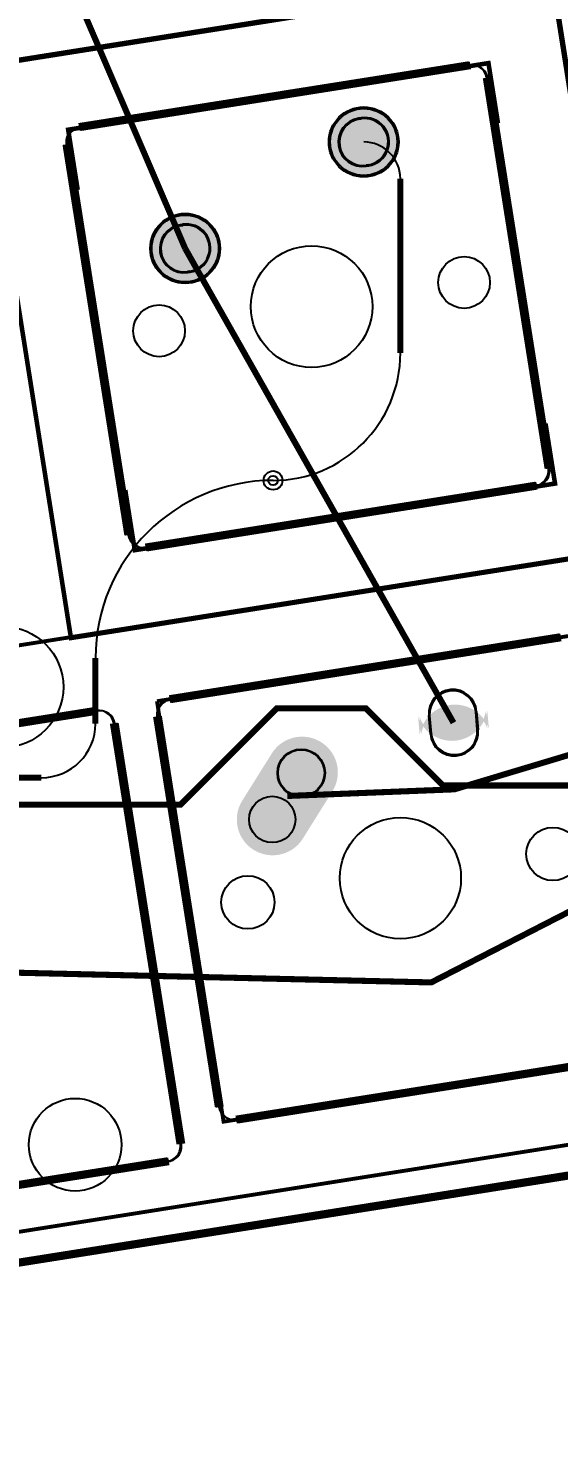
# Model space of a CAD drawing. Header units: millimetres. Extents: x 1 to 236, y 2 to 101.
# Drawn here: x 139.9 to 157.35, y 2.23 to 48.78 of the extents above; entities that cross this region are included whole.
import ezdxf

# ---------------------------------------------------------------- set-up
doc = ezdxf.new("R2010")
doc.units = ezdxf.units.MM
for name, color, linetype, true_color in [('BoardOutLine', 7, 'Continuous', 0xff00ff), ('BottomLayer', 7, 'Continuous', 0x0000ff), ('BottomSolderMaskLayer', 7, 'Continuous', 0xaa00ff), ('Document', 7, 'Continuous', 0xffffff), ('Hole', 7, 'Continuous', 0x222222), ('Multi-Layer', 7, 'Continuous', 0xc0c0c0), ('TopLayer', 7, 'Continuous', 0xff0000), ('TopSilkLayer', 7, 'Continuous', 0xffcc00), ('TopSolderMaskLayer', 7, 'Continuous', 0x800080)]:
    doc.layers.add(name, color=color, linetype=linetype, true_color=true_color)

msp = doc.modelspace()

# ---------------------------------------------------------------- hatches: boundary and pattern name
at = {"layer": 'BottomSolderMaskLayer'}
for points in [[(149.789, 45.039, 1), (152.09, 45.039, 1)], [(143.914, 41.537, 1), (146.216, 41.537, 1)], [(155.005, 26.342, -0.785398), (152.728, 26.143), (152.781, 25.536, -0.785398), (155.058, 25.736)], [(148.134, 21.596), (148.076, 21.588), (148.018, 21.583), (147.959, 21.581), (147.9, 21.581), (147.842, 21.585), (147.784, 21.591), (147.726, 21.601), (147.668, 21.613), (147.612, 21.628), (147.556, 21.646), (147.501, 21.666), (147.447, 21.689), (147.394, 21.715), (147.343, 21.744), (147.293, 21.775), (147.245, 21.808), (147.199, 21.844), (147.154, 21.882), (147.112, 21.923), (147.071, 21.965), (147.033, 22.009), (146.997, 22.055), (146.963, 22.103), (146.931, 22.153), (146.903, 22.204), (146.876, 22.256), (146.853, 22.31), (146.832, 22.365), (146.814, 22.42), (146.798, 22.477), (146.786, 22.534), (146.776, 22.592), (146.77, 22.65), (146.766, 22.709), (146.765, 22.767), (146.767, 22.826), (146.772, 22.884), (146.78, 22.942), (146.791, 23), (146.804, 23.057), (146.821, 23.113), (146.84, 23.168), (146.862, 23.223), (146.887, 23.276), (146.914, 23.328), (146.944, 23.378), (147.914, 24.928), (147.946, 24.977), (147.981, 25.024), (148.018, 25.07), (148.057, 25.113), (148.098, 25.155), (148.142, 25.194), (148.187, 25.232), (148.234, 25.266), (148.283, 25.299), (148.333, 25.329), (148.385, 25.357), (148.438, 25.381), (148.493, 25.404), (148.548, 25.423), (148.604, 25.44), (148.661, 25.454), (148.719, 25.465), (148.777, 25.473), (148.835, 25.478), (148.894, 25.481), (148.953, 25.48), (149.011, 25.476), (149.069, 25.47), (149.127, 25.461), (149.185, 25.449), (149.241, 25.434), (149.297, 25.416), (149.352, 25.395), (149.406, 25.372), (149.459, 25.346), (149.51, 25.317), (149.56, 25.286), (149.608, 25.253), (149.654, 25.217), (149.699, 25.179), (149.741, 25.139), (149.782, 25.096), (149.82, 25.052), (149.856, 25.006), (149.89, 24.958), (149.922, 24.908), (149.95, 24.857), (149.977, 24.805), (150, 24.751), (150.021, 24.697), (150.039, 24.641), (150.055, 24.584), (150.067, 24.527), (150.077, 24.469), (150.083, 24.411), (150.087, 24.353), (150.088, 24.294), (150.086, 24.235), (150.081, 24.177), (150.073, 24.119), (150.062, 24.061), (150.049, 24.004), (150.032, 23.948), (150.013, 23.893), (149.991, 23.838), (149.966, 23.785), (149.939, 23.733), (149.909, 23.683), (148.939, 22.133), (148.907, 22.084), (148.872, 22.037), (148.835, 21.991), (148.796, 21.948), (148.755, 21.906), (148.711, 21.867), (148.666, 21.83), (148.619, 21.795), (148.57, 21.762), (148.52, 21.732), (148.468, 21.705), (148.415, 21.68), (148.36, 21.658), (148.305, 21.638), (148.249, 21.621), (148.192, 21.607)], [(147.17, 22.758, 1), (148.694, 22.758, 1)]]:
    msp.add_hatch(color=256, dxfattribs=at).paths.add_polyline_path(points)
at = {"layer": 'Multi-Layer'}
for points in [[(149.839, 45.039, 1), (152.039, 45.039, 1)], [(143.965, 41.537, 1), (146.165, 41.537, 1)], [(154.956, 26.324, -0.785398), (152.78, 26.134), (152.83, 25.554, -0.785398), (155.006, 25.745)], [(148.143, 21.649), (148.086, 21.641), (148.029, 21.636), (147.972, 21.634), (147.916, 21.634), (147.859, 21.638), (147.802, 21.644), (147.746, 21.653), (147.69, 21.665), (147.635, 21.68), (147.581, 21.697), (147.527, 21.717), (147.475, 21.74), (147.424, 21.765), (147.374, 21.793), (147.326, 21.823), (147.279, 21.855), (147.234, 21.89), (147.191, 21.927), (147.149, 21.966), (147.11, 22.008), (147.073, 22.051), (147.037, 22.096), (147.005, 22.142), (146.974, 22.19), (146.946, 22.24), (146.921, 22.291), (146.898, 22.343), (146.877, 22.396), (146.86, 22.451), (146.845, 22.506), (146.833, 22.561), (146.824, 22.618), (146.817, 22.674), (146.813, 22.731), (146.812, 22.788), (146.814, 22.845), (146.819, 22.902), (146.827, 22.958), (146.837, 23.014), (146.851, 23.07), (146.867, 23.124), (146.885, 23.178), (146.907, 23.231), (146.931, 23.283), (146.957, 23.333), (146.986, 23.382), (147.928, 24.89), (147.96, 24.938), (147.993, 24.984), (148.029, 25.028), (148.068, 25.07), (148.108, 25.111), (148.15, 25.149), (148.194, 25.185), (148.24, 25.219), (148.287, 25.251), (148.336, 25.28), (148.386, 25.307), (148.438, 25.331), (148.491, 25.353), (148.544, 25.372), (148.599, 25.388), (148.654, 25.401), (148.71, 25.412), (148.767, 25.42), (148.824, 25.425), (148.88, 25.427), (148.937, 25.427), (148.994, 25.423), (149.051, 25.417), (149.107, 25.408), (149.163, 25.396), (149.218, 25.382), (149.272, 25.364), (149.326, 25.344), (149.378, 25.322), (149.429, 25.296), (149.479, 25.269), (149.527, 25.238), (149.574, 25.206), (149.619, 25.171), (149.662, 25.134), (149.704, 25.095), (149.743, 25.054), (149.78, 25.01), (149.816, 24.966), (149.848, 24.919), (149.879, 24.871), (149.907, 24.821), (149.932, 24.77), (149.955, 24.718), (149.976, 24.665), (149.993, 24.611), (150.008, 24.556), (150.02, 24.5), (150.029, 24.444), (150.036, 24.387), (150.04, 24.33), (150.041, 24.273), (150.039, 24.216), (150.034, 24.159), (150.026, 24.103), (150.016, 24.047), (150.002, 23.991), (149.986, 23.937), (149.968, 23.883), (149.946, 23.83), (149.922, 23.778), (149.896, 23.728), (149.867, 23.679), (148.925, 22.171), (148.893, 22.123), (148.86, 22.077), (148.824, 22.033), (148.785, 21.991), (148.745, 21.951), (148.703, 21.912), (148.659, 21.876), (148.613, 21.842), (148.566, 21.81), (148.517, 21.781), (148.467, 21.754), (148.415, 21.73), (148.362, 21.709), (148.309, 21.69), (148.254, 21.673), (148.199, 21.66)], [(147.17, 22.758, 1), (148.694, 22.758, 1)]]:
    msp.add_hatch(color=256, dxfattribs=at).paths.add_polyline_path(points)
at = {"layer": 'TopSolderMaskLayer'}
for points in [[(149.789, 45.039, 1), (152.09, 45.039, 1)], [(143.914, 41.537, 1), (146.216, 41.537, 1)], [(155.005, 26.342, -0.785398), (152.728, 26.143), (152.781, 25.536, -0.785398), (155.058, 25.736)], [(148.134, 21.596), (148.076, 21.588), (148.018, 21.583), (147.959, 21.581), (147.9, 21.581), (147.842, 21.585), (147.784, 21.591), (147.726, 21.601), (147.668, 21.613), (147.612, 21.628), (147.556, 21.646), (147.501, 21.666), (147.447, 21.689), (147.394, 21.715), (147.343, 21.744), (147.293, 21.775), (147.245, 21.808), (147.199, 21.844), (147.154, 21.882), (147.112, 21.923), (147.071, 21.965), (147.033, 22.009), (146.997, 22.055), (146.963, 22.103), (146.931, 22.153), (146.903, 22.204), (146.876, 22.256), (146.853, 22.31), (146.832, 22.365), (146.814, 22.42), (146.798, 22.477), (146.786, 22.534), (146.776, 22.592), (146.77, 22.65), (146.766, 22.709), (146.765, 22.767), (146.767, 22.826), (146.772, 22.884), (146.78, 22.942), (146.791, 23), (146.804, 23.057), (146.821, 23.113), (146.84, 23.168), (146.862, 23.223), (146.887, 23.276), (146.914, 23.328), (146.944, 23.378), (147.914, 24.928), (147.946, 24.977), (147.981, 25.024), (148.018, 25.07), (148.057, 25.113), (148.098, 25.155), (148.142, 25.194), (148.187, 25.232), (148.234, 25.266), (148.283, 25.299), (148.333, 25.329), (148.385, 25.357), (148.438, 25.381), (148.493, 25.404), (148.548, 25.423), (148.604, 25.44), (148.661, 25.454), (148.719, 25.465), (148.777, 25.473), (148.835, 25.478), (148.894, 25.481), (148.953, 25.48), (149.011, 25.476), (149.069, 25.47), (149.127, 25.461), (149.185, 25.449), (149.241, 25.434), (149.297, 25.416), (149.352, 25.395), (149.406, 25.372), (149.459, 25.346), (149.51, 25.317), (149.56, 25.286), (149.608, 25.253), (149.654, 25.217), (149.699, 25.179), (149.741, 25.139), (149.782, 25.096), (149.82, 25.052), (149.856, 25.006), (149.89, 24.958), (149.922, 24.908), (149.95, 24.857), (149.977, 24.805), (150, 24.751), (150.021, 24.697), (150.039, 24.641), (150.055, 24.584), (150.067, 24.527), (150.077, 24.469), (150.083, 24.411), (150.087, 24.353), (150.088, 24.294), (150.086, 24.235), (150.081, 24.177), (150.073, 24.119), (150.062, 24.061), (150.049, 24.004), (150.032, 23.948), (150.013, 23.893), (149.991, 23.838), (149.966, 23.785), (149.939, 23.733), (149.909, 23.683), (148.939, 22.133), (148.907, 22.084), (148.872, 22.037), (148.835, 21.991), (148.796, 21.948), (148.755, 21.906), (148.711, 21.867), (148.666, 21.83), (148.619, 21.795), (148.57, 21.762), (148.52, 21.732), (148.468, 21.705), (148.415, 21.68), (148.36, 21.658), (148.305, 21.638), (148.249, 21.621), (148.192, 21.607)], [(147.17, 22.758, 1), (148.694, 22.758, 1)]]:
    msp.add_hatch(color=256, dxfattribs=at).paths.add_polyline_path(points)

# ---------------------------------------------------------------- linework, layer by layer
at = {"layer": 'BoardOutLine', "const_width": 0.254}
msp.add_lwpolyline([(41.724, 16.746), (101.886, 7.217), (107.935, 2.356), (128.985, 2.356), (135.429, 7.517), (195.592, 17.045)], dxfattribs=at)
at = {"layer": 'BottomLayer', "const_width": 0.2}
for points in [[(152.146, 43.815), (152.146, 43.832)], [(152.146, 38.989), (152.146, 43.815)], [(152.146, 38.1), (152.146, 38.989)], [(169.324, 28.371), (153.924, 23.749), (148.427, 23.531)], [(170.607, 26.344), (153.162, 17.399), (136.906, 17.78), (121.412, 24.003), (110.871, 24.215)]]:
    msp.add_lwpolyline(points, dxfattribs=at)
at = {"layer": 'BottomLayer'}
for centre, radius, start, end in [((150.939, 43.832), 1.207, 0, 90), ((147.955, 38.1), 4.191, 270, 0)]:
    msp.add_arc(centre, radius, start, end, dxfattribs=at)
at = {"layer": 'BottomSolderMaskLayer'}
for points in [[(150.775, 45.821), (150.854, 45.833)], [(151.025, 44.245), (151.104, 44.257)], [(144.901, 42.318), (144.979, 42.331)], [(145.15, 40.743), (145.229, 40.755)], [(153.132, 25.567), (153.08, 26.174)], [(154.706, 25.705), (154.654, 26.311)]]:
    msp.add_lwpolyline(points, close=True, dxfattribs=at)
for centre, radius in [((150.939, 45.039), 1.151), ((145.065, 41.537), 1.151), ((148.882, 24.287), 0.784), ((147.932, 22.758), 0.762), ((147.932, 22.758), 0.762)]:
    msp.add_circle(centre, radius, dxfattribs=at)
for centre, radius, start, end in [((150.9, 45.033), 0.798, 459, 279), ((150.979, 45.045), 0.798, 279, 459), ((145.025, 41.531), 0.798, 459, 279), ((145.104, 41.543), 0.798, 279, 459), ((153.867, 26.243), 0.79, 365, 545), ((153.919, 25.636), 0.79, 545, 365)]:
    msp.add_arc(centre, radius, start, end, dxfattribs=at)
at = {"layer": 'Document'}
for points, const_width in [([(130.58, 65.576), (149.396, 68.556), (152.376, 49.74), (133.561, 46.76), (130.58, 65.576)], 0.15), ([(157.124, 50.463), (175.939, 53.443), (178.919, 34.627), (160.104, 31.647), (157.124, 50.463)], 0.15), ([(138.328, 47.542), (157.143, 50.522), (160.123, 31.706), (141.308, 28.726), (138.328, 47.542)], 0.15), ([(131.841, 27.256), (169.472, 33.216), (172.452, 14.4), (134.821, 8.44), (131.841, 27.256)], 0.127)]:
    msp.add_lwpolyline(points, close=True, dxfattribs=dict(at, const_width=const_width))
for points, const_width in [([(153.069, 47.32), (155.044, 47.633), (155.357, 45.658)], 0.15), ([(143.192, 45.756), (141.216, 45.443), (141.529, 43.467)], 0.15), ([(155.259, 33.492), (157.234, 33.805), (156.921, 35.781)], 0.15), ([(143.094, 33.591), (143.407, 31.615), (145.382, 31.928)], 0.15), ([(155.99, 28.524), (157.965, 28.837), (158.278, 26.862)], 0.127), ([(144.137, 26.647), (146.113, 26.96)], 0.127), ([(144.137, 26.647), (144.45, 24.671)], 0.127), ([(146.015, 14.795), (146.328, 12.819), (148.303, 13.132)], 0.127)]:
    msp.add_lwpolyline(points, dxfattribs=dict(at, const_width=const_width))
at = {"layer": 'Hole'}
msp.add_circle((147.955, 33.909), 0.155, dxfattribs=at)
at = {"layer": 'Multi-Layer'}
for points in [[(150.782, 45.786), (150.858, 45.798)], [(151.021, 44.28), (151.096, 44.292)], [(144.908, 42.284), (144.983, 42.296)], [(145.146, 40.778), (145.222, 40.79)], [(153.159, 25.583), (153.108, 26.163)], [(154.677, 25.716), (154.627, 26.295)]]:
    msp.add_lwpolyline(points, close=True, dxfattribs=at)
for centre, radius in [((150.939, 45.039), 1.1), ((145.065, 41.537), 1.1), ((149.225, 39.624), 2), ((154.243, 40.419), 0.851), ((144.208, 38.829), 0.851), ((147.955, 33.909), 0.31), ((139.064, 27.114), 1.994), ((148.882, 24.287), 0.762), ((147.932, 22.758), 0.762), ((147.932, 22.758), 0.762), ((152.146, 20.828), 1.994), ((157.164, 21.623), 0.875), ((147.129, 20.033), 0.875), ((141.448, 12.061), 1.524)]:
    msp.add_circle(centre, radius, dxfattribs=at)
for centre, radius, start, end in [((150.902, 45.033), 0.763, 459, 279), ((150.977, 45.045), 0.763, 279, 459), ((145.027, 41.531), 0.763, 459, 279), ((145.103, 41.543), 0.763, 279, 459), ((153.868, 26.229), 0.762, 365, 545), ((153.918, 25.65), 0.762, 545, 365)]:
    msp.add_arc(centre, radius, start, end, dxfattribs=at)
at = {"layer": 'TopLayer', "const_width": 0.2}
for points in [[(137.318, 59.571), (145.065, 41.537)], [(145.065, 41.537), (153.893, 25.939)], [(121.031, 23.241), (144.907, 23.241), (148.082, 26.416), (151.003, 26.416), (153.543, 23.876), (176.403, 23.876), (177.038, 23.241), (178.943, 23.241), (180.086, 24.384), (180.086, 39.878), (180.975, 40.767)], [(142.113, 25.908), (142.113, 28.067)], [(138.557, 24.13), (140.335, 24.13)]]:
    msp.add_lwpolyline(points, dxfattribs=at)
at = {"layer": 'TopLayer'}
for centre, radius, start, end in [((147.955, 28.067), 5.842, 90, 180), ((140.335, 25.908), 1.778, 270, 0)]:
    msp.add_arc(centre, radius, start, end, dxfattribs=at)
at = {"layer": 'TopSilkLayer', "const_width": 0.254}
for points in [[(141.57, 45.535), (154.41, 47.568)], [(141.609, 45.526), (154.449, 47.56)], [(154.982, 47.153), (157.015, 34.313)], [(155.021, 47.144), (157.055, 34.304)], [(143.188, 32.123), (141.154, 44.962)], [(143.227, 32.114), (141.194, 44.954)], [(156.6, 33.741), (143.76, 31.707)], [(156.639, 33.732), (143.799, 31.699)], [(144.55, 26.719), (157.39, 28.753)], [(144.589, 26.711), (157.429, 28.745)], [(136.216, 25.399), (142.142, 26.338)], [(136.255, 25.391), (142.181, 26.33)], [(146.168, 13.307), (144.134, 26.147)], [(146.207, 13.299), (144.174, 26.139)], [(142.714, 25.922), (144.904, 12.094)], [(142.753, 25.914), (144.943, 12.086)], [(41.684, 16.754), (101.847, 7.225), (107.896, 2.364), (128.946, 2.364), (135.39, 7.525), (195.552, 17.054)], [(159.58, 14.925), (146.74, 12.891)], [(159.619, 14.917), (146.779, 12.883)], [(144.488, 11.522), (138.562, 10.584)], [(144.528, 11.514), (138.602, 10.576)]]:
    msp.add_lwpolyline(points, dxfattribs=at)
at = {"layer": 'TopSilkLayer'}
for centre, start, end in [((154.488, 47.074), 8.9978, 98.9995), ((154.527, 47.066), 8.9978, 98.9995), ((141.648, 45.041), 98.9978, 188.9995), ((141.687, 45.033), 98.9978, 188.9995), ((156.521, 34.234), 279.0007, 8.9999), ((156.561, 34.226), 279.0007, 8.9999), ((143.682, 32.201), 189.0007, 278.9999), ((143.721, 32.193), 189.0007, 278.9999), ((144.628, 26.225), 99.0007, 188.9999), ((144.667, 26.217), 99.0007, 188.9999), ((142.22, 25.844), 9.0007, 98.9999), ((142.259, 25.836), 9.0007, 98.9999), ((146.662, 13.385), 189.0007, 278.9999), ((146.701, 13.377), 189.0007, 278.9999), ((144.41, 12.016), 278.9978, 8.9995), ((144.45, 12.008), 278.9978, 8.9995)]:
    msp.add_arc(centre, 0.5, start, end, dxfattribs=at)
at = {"layer": 'TopSolderMaskLayer'}
for points in [[(150.775, 45.821), (150.854, 45.833)], [(151.025, 44.245), (151.104, 44.257)], [(144.901, 42.318), (144.979, 42.331)], [(145.15, 40.743), (145.229, 40.755)], [(153.132, 25.567), (153.08, 26.174)], [(154.706, 25.705), (154.654, 26.311)]]:
    msp.add_lwpolyline(points, close=True, dxfattribs=at)
for centre, radius in [((150.939, 45.039), 1.151), ((145.065, 41.537), 1.151), ((148.882, 24.287), 0.784), ((147.932, 22.758), 0.762), ((147.932, 22.758), 0.762)]:
    msp.add_circle(centre, radius, dxfattribs=at)
for centre, radius, start, end in [((150.9, 45.033), 0.798, 459, 279), ((150.979, 45.045), 0.798, 279, 459), ((145.025, 41.531), 0.798, 459, 279), ((145.104, 41.543), 0.798, 279, 459), ((153.867, 26.243), 0.79, 365, 545), ((153.919, 25.636), 0.79, 545, 365)]:
    msp.add_arc(centre, radius, start, end, dxfattribs=at)

doc.saveas('drawing.dxf')
